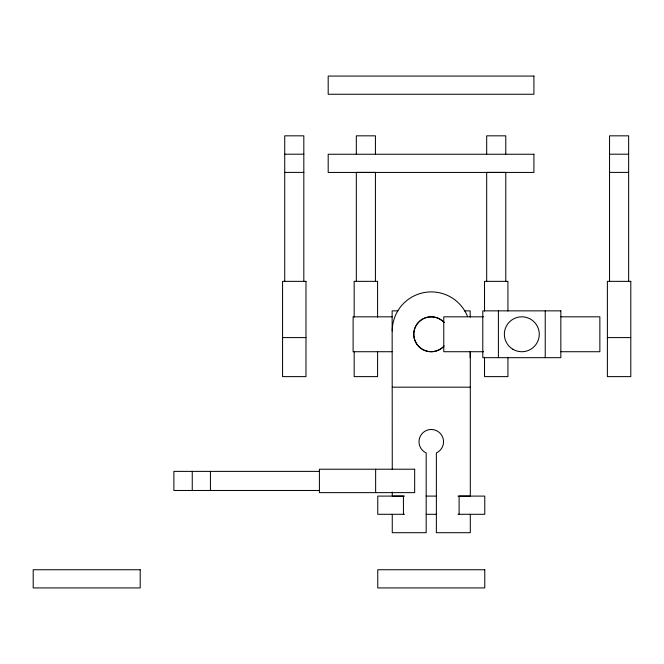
<?xml version="1.0" encoding="UTF-8"?>
<svg xmlns="http://www.w3.org/2000/svg" width="664" height="664" viewBox="0 0 664 664"><rect width="100%" height="100%" fill="white"/><g stroke="black" fill="none" stroke-linecap="round" stroke-linejoin="round"><path stroke-width="1" d="M284.723 154.206L303.822 154.206M609.544 154.206L628.642 154.206M284.723 172.399L303.822 172.399M609.544 172.399L628.642 172.399M397.885 310.86L392.133 310.86L392.266 469.415M464.435 310.86L470.178 310.86L470.178 317.118M392.133 316.819L353.115 316.819L353.115 351.721L392.133 351.721M483.533 316.819L443.768 316.819L443.768 351.721L483.533 351.721M560.839 316.819L599.858 316.819L599.858 351.721L560.839 351.721M282.565 337.594L305.979 337.594M607.386 337.594L630.8 337.594M392.258 387.178L470.303 387.178M319.409 471.382L173.885 471.382L173.885 490.48L319.409 490.48M404.509 496.099L377.758 496.099L377.758 514.293L404.509 514.293M426.122 496.099L436.439 496.099M458.011 496.099L484.77 496.099L484.77 514.293L458.011 514.293M426.122 514.293L436.439 514.293M628.642 281.353L628.642 135.829L609.544 135.829L609.544 281.353M545.227 310.86L545.227 357.68M507.935 311.009L507.935 281.353L484.521 281.353L484.521 311.009M507.935 357.232L507.935 376.621L484.521 376.621L484.521 357.232M505.777 154.206L505.777 135.829L486.679 135.829L486.679 154.206M505.777 281.353L505.777 172.399L486.679 172.399L486.679 281.353M498.398 310.86L498.398 357.68M470.303 351.397L470.303 496.141L459.106 496.141L459.106 514.334M470.303 514.334L470.303 532.702L436.364 532.702L436.364 452.923A12.276 12.276 0 0 0 440.921 434.165A12.276 12.276 0 0 0 421.615 434.165A12.276 12.276 0 0 0 426.18 452.923L426.18 532.702L392.266 532.702L392.266 514.334M470.178 351.605L470.178 357.68M403.438 514.334L403.438 496.141L392.266 496.141L392.266 492.032M377.584 317.143L377.584 281.353L354.169 281.353L354.169 317.143M377.584 351.962L377.584 376.621L354.169 376.621L354.169 351.962M375.641 469.224L375.641 492.638M375.426 154.206L375.426 135.829L356.327 135.829L356.327 154.206M375.426 281.353L375.426 172.399L356.327 172.399L356.327 281.353M303.822 281.353L303.822 135.829L284.723 135.829L284.723 281.353M210.446 471.382L210.446 490.48M192.253 471.382L192.253 490.48M392.258 330.946A39.018 39.018 0 0 1 467.564 316.579M443.079 347.131A17.455 17.455 0 0 1 418.42 346.068A17.455 17.455 0 0 1 419.482 321.409A17.455 17.455 0 0 1 444.141 322.472M444.158 345.911A17.455 17.455 0 0 1 419.1 346.882A17.455 17.455 0 0 1 418.942 321.808A17.455 17.455 0 0 1 444.017 322.472M533.914 76.07L328.19 76.07L328.19 94.255L533.914 94.255L533.914 76.07M533.914 154.247L328.19 154.247L328.19 172.441L533.914 172.441L533.914 154.247M305.979 281.353L282.565 281.353L282.565 376.621L305.979 376.621L305.979 281.353M630.8 281.353L607.386 281.353L607.386 376.621L630.8 376.621L630.8 281.353M560.839 310.86L482.794 310.86L482.794 357.68L560.839 357.68L560.839 310.86M414.668 469.224L319.409 469.224L319.409 492.638L414.668 492.638L414.668 469.224M140.204 569.745L33.2 569.745L33.2 587.93L140.204 587.93L140.204 569.745M484.77 569.745L377.758 569.745L377.758 587.93L484.77 587.93L484.77 569.745M512.882 349.264A17.455 17.455 0 0 0 539.268 334.507A17.455 17.455 0 0 0 513.297 319.035A17.455 17.455 0 0 0 512.882 349.264"/></g></svg>
